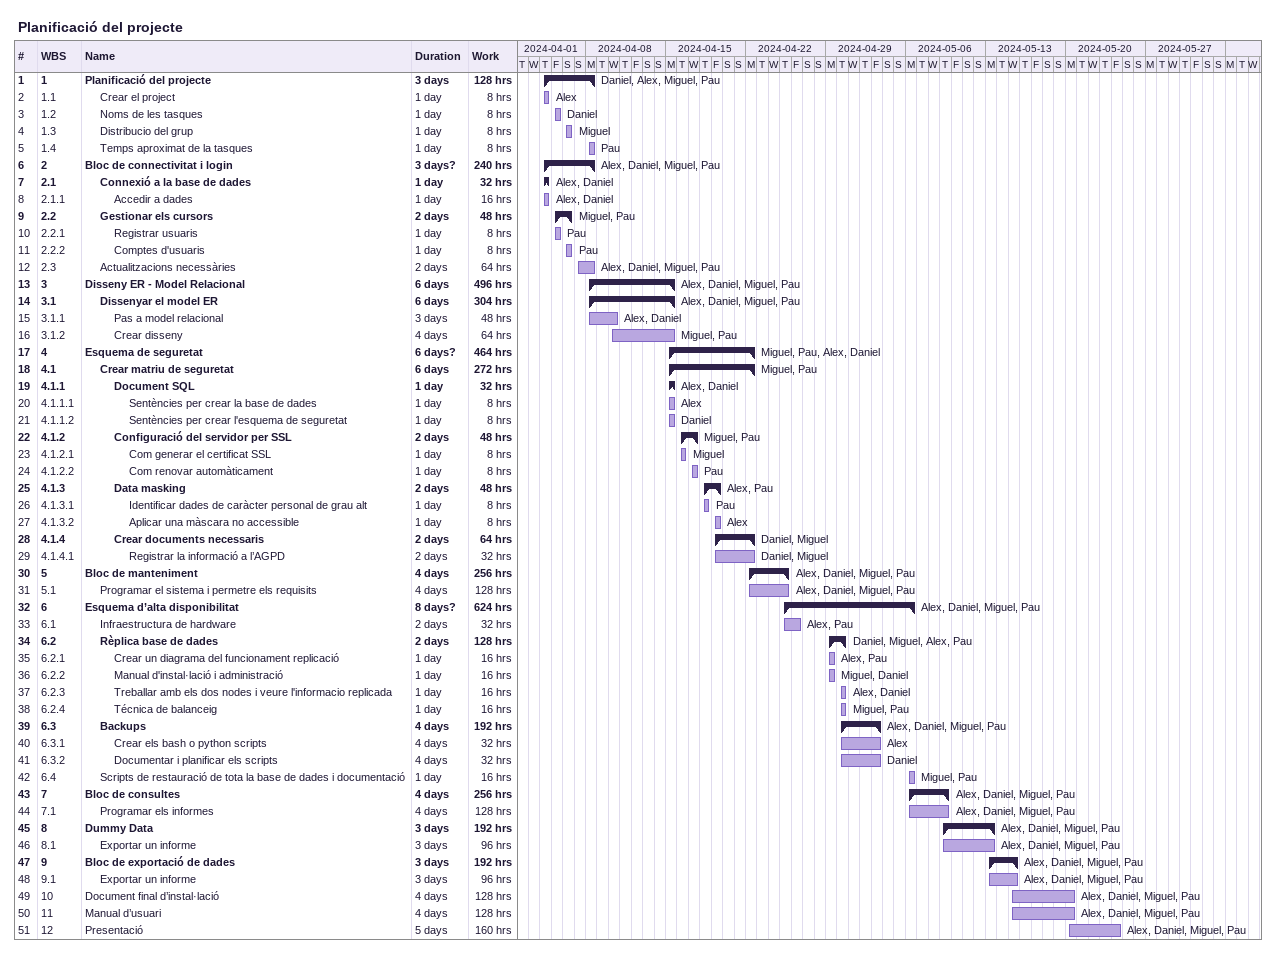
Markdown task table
Planificació del projecte

| ID | WBS | Task | Duration | Start | Finish | Resources | Work (h) |
|---|---|---|---|---|---|---|---|
| 1 | 1 | **Planificació del projecte** | 3d | 2024-04-04 | 2024-04-08 | Daniel, Alex, Miguel, Pau | 128 |
| 2 | 1.1 | Crear el project | 1d | 2024-04-04 | 2024-04-04 | Alex | 8 |
| 3 | 1.2 | Noms de les tasques | 1d | 2024-04-05 | 2024-04-05 | Daniel | 8 |
| 4 | 1.3 | Distribucio del grup | 1d | 2024-04-06 | 2024-04-06 | Miguel | 8 |
| 5 | 1.4 | Temps aproximat de la tasques | 1d | 2024-04-08 | 2024-04-08 | Pau | 8 |
| 6 | 2 | **Bloc de connectivitat i login** | 3d? | 2024-04-04 | 2024-04-08 | Alex, Daniel, Miguel, Pau | 240 |
| 7 | 2.1 | **Connexió a la base de dades** | 1d | 2024-04-04 | 2024-04-04 | Alex, Daniel | 32 |
| 8 | 2.1.1 | Accedir a dades | 1d | 2024-04-04 | 2024-04-04 | Alex, Daniel | 16 |
| 9 | 2.2 | **Gestionar els cursors** | 2d | 2024-04-05 | 2024-04-06 | Miguel, Pau | 48 |
| 10 | 2.2.1 | Registrar usuaris | 1d | 2024-04-05 | 2024-04-05 | Pau | 8 |
| 11 | 2.2.2 | Comptes d'usuaris | 1d | 2024-04-06 | 2024-04-06 | Pau | 8 |
| 12 | 2.3 | Actualitzacions necessàries | 2d | 2024-04-07 | 2024-04-08 | Alex, Daniel, Miguel, Pau | 64 |
| 13 | 3 | **Disseny ER - Model Relacional** | 6d | 2024-04-08 | 2024-04-15 | Alex, Daniel, Miguel, Pau | 496 |
| 14 | 3.1 | **Dissenyar el model ER** | 6d | 2024-04-08 | 2024-04-15 | Alex, Daniel, Miguel, Pau | 304 |
| 15 | 3.1.1 | Pas a model relacional | 3d | 2024-04-08 | 2024-04-10 | Alex, Daniel | 48 |
| 16 | 3.1.2 | Crear disseny | 4d | 2024-04-10 | 2024-04-15 | Miguel, Pau | 64 |
| 17 | 4 | **Esquema de seguretat** | 6d? | 2024-04-15 | 2024-04-22 | Miguel, Pau, Alex, Daniel | 464 |
| 18 | 4.1 | **Crear matriu de seguretat** | 6d | 2024-04-15 | 2024-04-22 | Miguel, Pau | 272 |
| 19 | 4.1.1 | **Document SQL** | 1d | 2024-04-15 | 2024-04-15 | Alex, Daniel | 32 |
| 20 | 4.1.1.1 | Sentències per crear la base de dades | 1d | 2024-04-15 | 2024-04-15 | Alex | 8 |
| 21 | 4.1.1.2 | Sentències per crear l'esquema de seguretat | 1d | 2024-04-15 | 2024-04-15 | Daniel | 8 |
| 22 | 4.1.2 | **Configuració del servidor per SSL** | 2d | 2024-04-16 | 2024-04-17 | Miguel, Pau | 48 |
| 23 | 4.1.2.1 | Com generar el certificat SSL | 1d | 2024-04-16 | 2024-04-16 | Miguel | 8 |
| 24 | 4.1.2.2 | Com renovar automàticament | 1d | 2024-04-17 | 2024-04-17 | Pau | 8 |
| 25 | 4.1.3 | **Data masking** | 2d | 2024-04-18 | 2024-04-19 | Alex, Pau | 48 |
| 26 | 4.1.3.1 | Identificar dades de caràcter personal de grau alt | 1d | 2024-04-18 | 2024-04-18 | Pau | 8 |
| 27 | 4.1.3.2 | Aplicar una màscara no accessible | 1d | 2024-04-19 | 2024-04-19 | Alex | 8 |
| 28 | 4.1.4 | **Crear documents necessaris** | 2d | 2024-04-19 | 2024-04-22 | Daniel, Miguel | 64 |
| 29 | 4.1.4.1 | Registrar la informació a l’AGPD | 2d | 2024-04-19 | 2024-04-22 | Daniel, Miguel | 32 |
| 30 | 5 | **Bloc de manteniment** | 4d | 2024-04-22 | 2024-04-25 | Alex, Daniel, Miguel, Pau | 256 |
| 31 | 5.1 | Programar el sistema i permetre els requisits | 4d | 2024-04-22 | 2024-04-25 | Alex, Daniel, Miguel, Pau | 128 |
| 32 | 6 | **Esquema d’alta disponibilitat** | 8d? | 2024-04-25 | 2024-05-06 | Alex, Daniel, Miguel, Pau | 624 |
| 33 | 6.1 | Infraestructura de hardware | 2d | 2024-04-25 | 2024-04-26 | Alex, Pau | 32 |
| 34 | 6.2 | **Rèplica base de dades** | 2d | 2024-04-29 | 2024-04-30 | Daniel, Miguel, Alex, Pau | 128 |
| 35 | 6.2.1 | Crear un diagrama del funcionament replicació | 1d | 2024-04-29 | 2024-04-29 | Alex, Pau | 16 |
| 36 | 6.2.2 | Manual d'instal·lació i administració | 1d | 2024-04-29 | 2024-04-29 | Miguel, Daniel | 16 |
| 37 | 6.2.3 | Treballar amb els dos nodes i veure l'informacio replicada | 1d | 2024-04-30 | 2024-04-30 | Alex, Daniel | 16 |
| 38 | 6.2.4 | Técnica de balanceig | 1d | 2024-04-30 | 2024-04-30 | Miguel, Pau | 16 |
| 39 | 6.3 | **Backups** | 4d | 2024-04-30 | 2024-05-03 | Alex, Daniel, Miguel, Pau | 192 |
| 40 | 6.3.1 | Crear els bash o python scripts | 4d | 2024-04-30 | 2024-05-03 | Alex | 32 |
| 41 | 6.3.2 | Documentar i planificar els scripts | 4d | 2024-04-30 | 2024-05-03 | Daniel | 32 |
| 42 | 6.4 | Scripts de restauració de tota la base de dades i documentació | 1d | 2024-05-06 | 2024-05-06 | Miguel, Pau | 16 |
| 43 | 7 | **Bloc de consultes** | 4d | 2024-05-06 | 2024-05-09 | Alex, Daniel, Miguel, Pau | 256 |
| 44 | 7.1 | Programar els informes | 4d | 2024-05-06 | 2024-05-09 | Alex, Daniel, Miguel, Pau | 128 |
| 45 | 8 | **Dummy Data** | 3d | 2024-05-09 | 2024-05-13 | Alex, Daniel, Miguel, Pau | 192 |
| 46 | 8.1 | Exportar un informe | 3d | 2024-05-09 | 2024-05-13 | Alex, Daniel, Miguel, Pau | 96 |
| 47 | 9 | **Bloc de exportació de dades** | 3d | 2024-05-13 | 2024-05-15 | Alex, Daniel, Miguel, Pau | 192 |
| 48 | 9.1 | Exportar un informe | 3d | 2024-05-13 | 2024-05-15 | Alex, Daniel, Miguel, Pau | 96 |
| 49 | 10 | Document final d’instal·lació | 4d | 2024-05-15 | 2024-05-20 | Alex, Daniel, Miguel, Pau | 128 |
| 50 | 11 | Manual d’usuari | 4d | 2024-05-15 | 2024-05-20 | Alex, Daniel, Miguel, Pau | 128 |
| 51 | 12 | Presentació | 5d | 2024-05-20 | 2024-05-24 | Alex, Daniel, Miguel, Pau | 160 |
